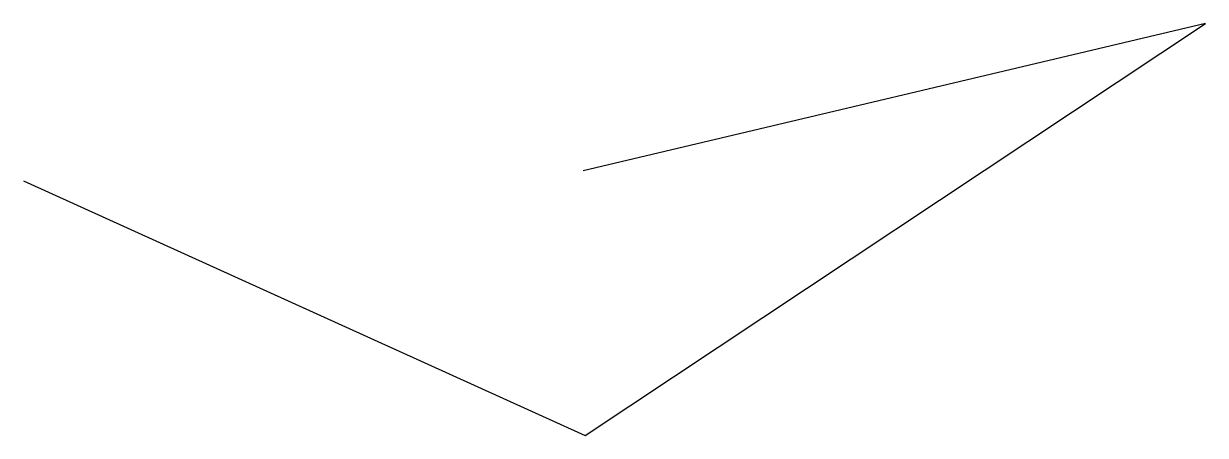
# Model space of a CAD drawing. Header units: millimetres. Extents: x 1422 to 4231, y 856 to 1835.
import ezdxf

# ---------------------------------------------------------------- set-up
doc = ezdxf.new("R2010")
doc.units = ezdxf.units.MM

msp = doc.modelspace()

# ---------------------------------------------------------------- linework, layer by layer
for p, q in [((4231, 1835), (2751.7, 1485.1)), ((2756.4, 856.2), (4231, 1835)), ((1421.5, 1461.4), (2756.4, 856.2))]:
    msp.add_line(p, q)

doc.saveas('drawing.dxf')
